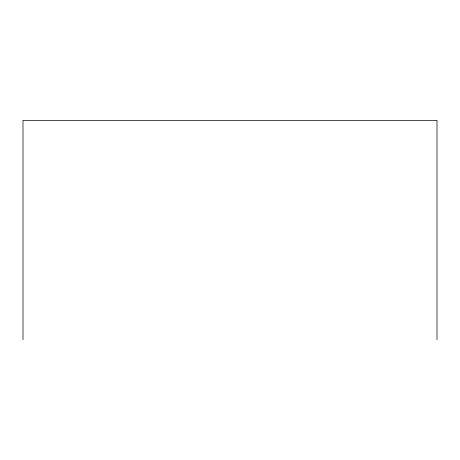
<?xml version="1.0" encoding="UTF-8"?>
<svg xmlns="http://www.w3.org/2000/svg" width="460" height="460" viewBox="0 0 460 460"><rect width="100%" height="100%" fill="white"/><g stroke="black" fill="none" stroke-linecap="round" stroke-linejoin="round"><path stroke-width="0.69" d="M437 339.641L437 120.359L23 120.359L23 339.641"/></g></svg>
